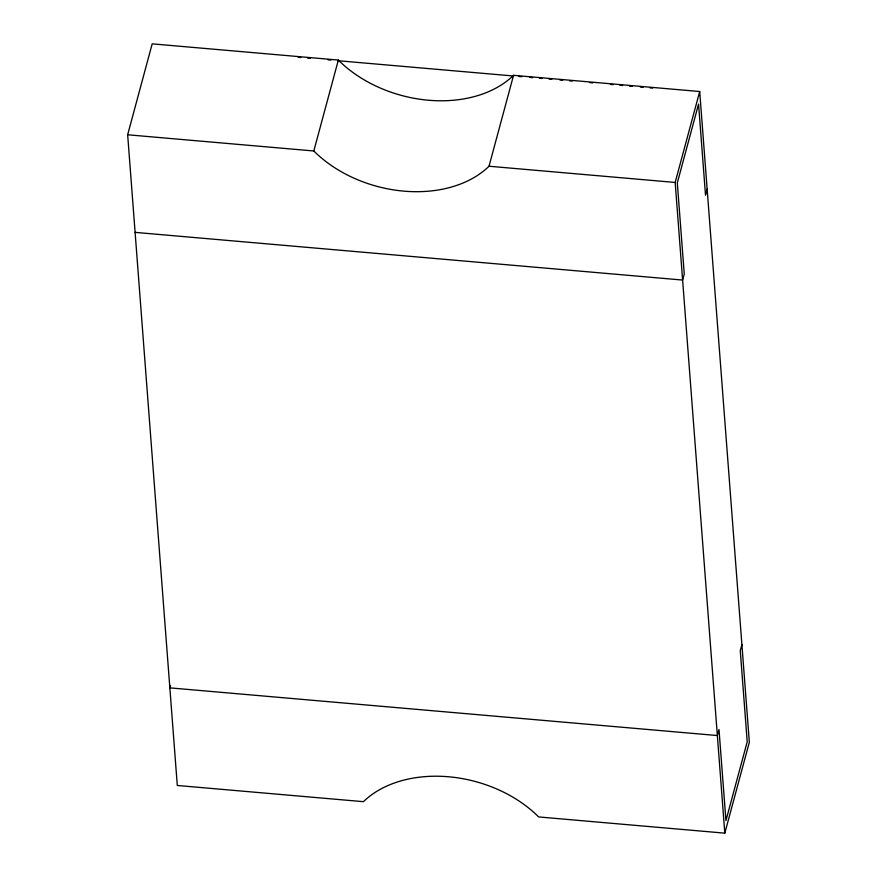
<?xml version="1.0" encoding="UTF-8"?>
<svg xmlns="http://www.w3.org/2000/svg" width="877" height="877" viewBox="0 0 877 877"><rect width="100%" height="100%" fill="white"/><g stroke="black" fill="none" stroke-linecap="round" stroke-linejoin="round"><path stroke-width="1.32" d="M127.658 134.773L152.192 43.85L338.347 60.064A111.565 79.303 15.1 0 0 513.549 75.323L699.703 91.526L749.342 742.227L724.808 833.15L538.653 816.936A111.565 79.303 15.1 0 0 363.451 801.677L177.297 785.474L127.658 134.773L313.813 150.976A111.565 79.303 15.1 0 0 489.015 166.235L675.169 182.449L699.703 91.526M313.813 150.976L338.347 60.064M170.511 685.441L169.853 687.864L717.364 735.54L718.997 729.489L725.948 820.587L747.215 741.789L740.265 650.69L741.898 644.628M489.015 166.235L513.549 75.323M707.147 189.136L705.514 195.198L698.563 104.1L677.307 182.898L684.257 273.997L682.613 280.059L135.102 232.372M298.114 57.246L300.844 57.476M307.663 58.068L310.392 58.31M328.119 59.855L330.848 60.096M337.667 60.688L513.571 76.003M519.02 76.474L521.749 76.716M529.927 77.428L532.657 77.669M539.476 78.261L542.205 78.502M549.024 79.094L551.754 79.325M559.932 80.037L562.661 80.278M569.48 80.87L572.199 81.112M589.936 82.657L592.655 82.887M610.381 84.433L613.111 84.674M619.929 85.266L622.659 85.507M629.478 86.099L632.207 86.341M640.385 87.053L643.115 87.283M649.934 87.875L652.652 88.117M675.169 182.449L724.808 833.15"/></g></svg>
